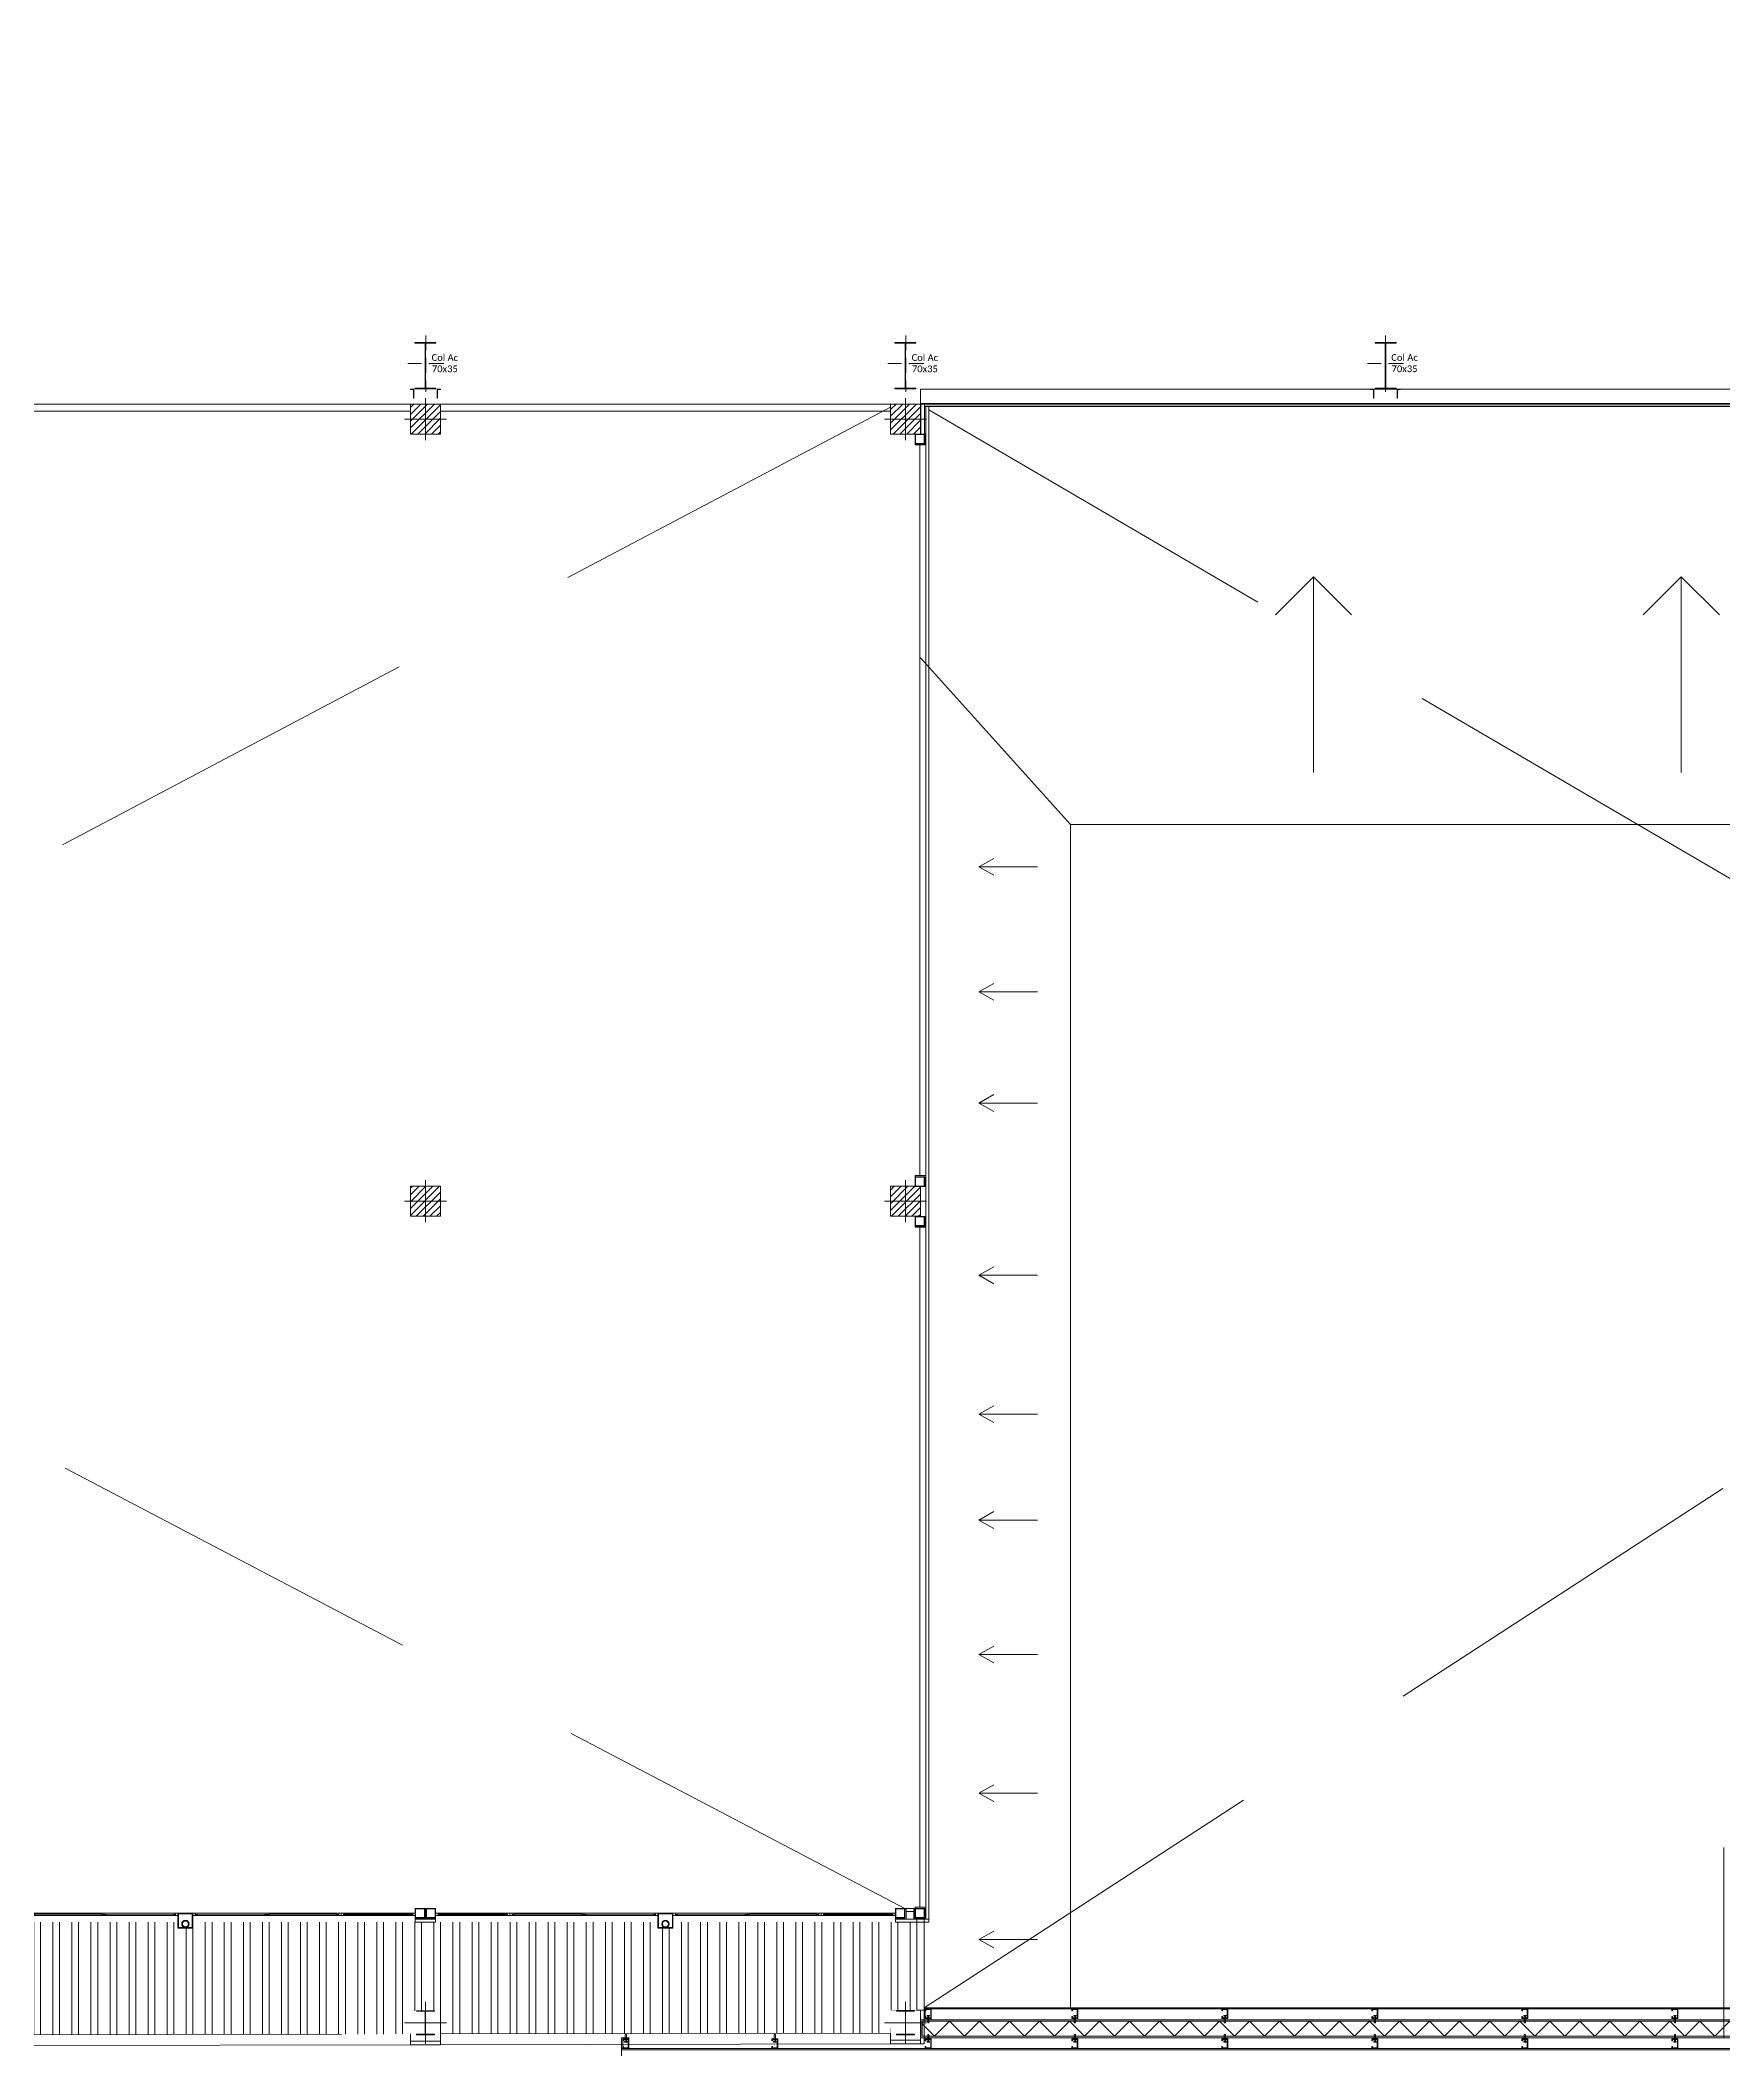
# Model space of a CAD drawing. Header units: millimetres. Extents: x 14 to 290, y 66 to 213.
# Drawn here: x 230.31 to 258.36, y 67.13 to 100.72 of the extents above; entities that cross this region are included whole.
import ezdxf

# ---------------------------------------------------------------- set-up
doc = ezdxf.new("R2010")
doc.units = ezdxf.units.MM
for name, pattern in [('HIDDEN', [9.525, 6.35, -3.175]), ('OCASA_TODAS_r08$0$CONTINUA', [0]), ('OCASA_TODAS_r08$0$HIDDEN', [0.375, 0.25, -0.125])]:
    doc.linetypes.add(name, pattern=pattern)
for name, color, linetype, lineweight in [('OCASA_TODAS_r08$0$00-', 252, 'Continuous', 15), ('OCASA_TODAS_r08$0$CARP-HOJA', 252, 'Continuous', 20), ('OCASA_TODAS_r08$0$CARPINTERIA', 252, 'Continuous', 15), ('OCASA_TODAS_r08$0$CERRAMIENTO CHAPA', 252, 'Continuous', 20), ('OCASA_TODAS_r08$0$CGC COLUMNAS', 252, 'Continuous', 20), ('OCASA_TODAS_r08$0$CGC COLUMNAS EJES', 252, 'Continuous', 20), ('OCASA_TODAS_r08$0$CGC COLUMNAS HATCH', 252, 'Continuous', 20), ('OCASA_TODAS_r08$0$COLUMNAS ACERO', 252, 'Continuous', 20), ('OCASA_TODAS_r08$0$DESCRIP COLUMNAS', 252, 'Continuous', 20), ('OCASA_TODAS_r08$0$EJES COL FE', 252, 'Continuous', 20), ('OCASA_TODAS_r08$0$LINEA_DE_PROYECCION', 252, 'HIDDEN', 15), ('OCASA_TODAS_r08$0$MURO BLOQUE CEMENTO 12', 252, 'Continuous', 20), ('OCASA_TODAS_r08$0$MURO BLOQUE CEMENTO 18', 252, 'Continuous', 20), ('OCASA_TODAS_r08$0$MURO BLOQUE CEMENTO 6', 252, 'Continuous', 20), ('OCASA_TODAS_r08$0$SEGUNDO PLANO', 251, 'Continuous', 15), ('OCASA_TODAS_r08$0$SOLADOS', 8, 'Continuous', 15), ('OCASA_TODAS_r08$0$VEREDA', 251, 'Continuous', 15), ('OCASA_TODAS_r08$0$VIDRIO', 251, 'Continuous', 20), ('OCASA_TODAS_r08$0$Vista 2', 251, 'Continuous', 15)]:
    doc.layers.add(name, color=color, linetype=linetype, lineweight=lineweight)
doc.styles.add('OCASA_TODAS_r08$0$Standard', font='txt')

# ---------------------------------------------------------------- blocks, each defined once
blk = doc.blocks.new('OCASA_TODAS_r08$0$DSDASSSSSSSS')
at = {"layer": 'OCASA_TODAS_r08$0$VEREDA'}
for p, q in [((-550.717634, -689.215439), (-595.694427, -689.215439)), ((-595.694427, -689.215439), (-595.694427, -689.515439)), ((-550.742634, -689.240439), (-595.669427, -689.240439)), ((-595.669427, -689.240439), (-595.669427, -689.490439)), ((-595.462634, -689.490439), (-595.669427, -689.283646)), ((-595.462634, -689.490439), (-595.212634, -689.240439)), ((-594.962634, -689.490439), (-595.212634, -689.240439)), ((-594.962634, -689.490439), (-594.712634, -689.240439)), ((-594.462634, -689.490439), (-594.712634, -689.240439)), ((-594.462634, -689.490439), (-594.212634, -689.240439)), ((-593.962634, -689.490439), (-594.212634, -689.240439)), ((-593.962634, -689.490439), (-593.712634, -689.240439)), ((-593.462634, -689.490439), (-593.712634, -689.240439)), ((-593.462634, -689.490439), (-593.212634, -689.240439)), ((-592.962634, -689.490439), (-593.212634, -689.240439)), ((-592.962634, -689.490439), (-592.712634, -689.240439)), ((-592.462634, -689.490439), (-592.712634, -689.240439)), ((-592.462634, -689.490439), (-592.212634, -689.240439)), ((-591.962634, -689.490439), (-592.212634, -689.240439)), ((-591.962634, -689.490439), (-591.712634, -689.240439)), ((-591.462634, -689.490439), (-591.712634, -689.240439)), ((-591.462634, -689.490439), (-591.212634, -689.240439)), ((-590.962634, -689.490439), (-591.212634, -689.240439)), ((-590.962634, -689.490439), (-590.712634, -689.240439)), ((-590.462634, -689.490439), (-590.712634, -689.240439)), ((-590.462634, -689.490439), (-590.212634, -689.240439)), ((-589.962634, -689.490439), (-590.212634, -689.240439)), ((-589.962634, -689.490439), (-589.712634, -689.240439)), ((-589.462634, -689.490439), (-589.712634, -689.240439)), ((-589.462634, -689.490439), (-589.212634, -689.240439)), ((-588.962634, -689.490439), (-589.212634, -689.240439)), ((-588.962634, -689.490439), (-588.712634, -689.240439)), ((-588.462634, -689.490439), (-588.712634, -689.240439)), ((-588.462634, -689.490439), (-588.212634, -689.240439)), ((-587.962634, -689.490439), (-588.212634, -689.240439)), ((-587.962634, -689.490439), (-587.712634, -689.240439)), ((-587.462634, -689.490439), (-587.712634, -689.240439)), ((-587.462634, -689.490439), (-587.212634, -689.240439)), ((-586.962634, -689.490439), (-587.212634, -689.240439)), ((-586.962634, -689.490439), (-586.712634, -689.240439)), ((-586.462634, -689.490439), (-586.712634, -689.240439)), ((-586.462634, -689.490439), (-586.212634, -689.240439)), ((-585.962634, -689.490439), (-586.212634, -689.240439)), ((-585.962634, -689.490439), (-585.712634, -689.240439)), ((-585.462634, -689.490439), (-585.712634, -689.240439)), ((-585.462634, -689.490439), (-585.212634, -689.240439)), ((-584.962634, -689.490439), (-585.212634, -689.240439)), ((-584.962634, -689.490439), (-584.712634, -689.240439)), ((-584.462634, -689.490439), (-584.712634, -689.240439)), ((-584.462634, -689.490439), (-584.212634, -689.240439)), ((-583.962634, -689.490439), (-584.212634, -689.240439)), ((-583.962634, -689.490439), (-583.712634, -689.240439)), ((-583.462634, -689.490439), (-583.712634, -689.240439)), ((-583.462634, -689.490439), (-583.212634, -689.240439)), ((-582.962634, -689.490439), (-583.212634, -689.240439)), ((-582.962634, -689.490439), (-582.712634, -689.240439)), ((-582.462634, -689.490439), (-582.712634, -689.240439)), ((-582.462634, -689.490439), (-582.212634, -689.240439)), ((-581.962634, -689.490439), (-582.212634, -689.240439)), ((-581.962634, -689.490439), (-581.712634, -689.240439)), ((-581.462634, -689.490439), (-581.712634, -689.240439)), ((-581.462634, -689.490439), (-581.212634, -689.240439)), ((-580.962634, -689.490439), (-581.212634, -689.240439)), ((-580.962634, -689.490439), (-580.712634, -689.240439)), ((-580.462634, -689.490439), (-580.712634, -689.240439)), ((-580.462634, -689.490439), (-580.212634, -689.240439)), ((-579.962634, -689.490439), (-580.212634, -689.240439)), ((-579.962634, -689.490439), (-579.712634, -689.240439)), ((-579.462634, -689.490439), (-579.712634, -689.240439)), ((-579.462634, -689.490439), (-579.212634, -689.240439)), ((-578.962634, -689.490439), (-579.212634, -689.240439)), ((-578.962634, -689.490439), (-578.712634, -689.240439)), ((-578.462634, -689.490439), (-578.712634, -689.240439)), ((-578.462634, -689.490439), (-578.212634, -689.240439)), ((-577.962634, -689.490439), (-578.212634, -689.240439)), ((-577.962634, -689.490439), (-577.712634, -689.240439)), ((-577.462634, -689.490439), (-577.712634, -689.240439)), ((-577.462634, -689.490439), (-577.212634, -689.240439)), ((-576.962634, -689.490439), (-577.212634, -689.240439)), ((-576.962634, -689.490439), (-576.712634, -689.240439)), ((-576.462634, -689.490439), (-576.712634, -689.240439)), ((-576.462634, -689.490439), (-576.212634, -689.240439)), ((-575.962634, -689.490439), (-576.212634, -689.240439)), ((-575.962634, -689.490439), (-575.712634, -689.240439)), ((-575.462634, -689.490439), (-575.712634, -689.240439)), ((-575.462634, -689.490439), (-575.212634, -689.240439)), ((-574.962634, -689.490439), (-575.212634, -689.240439)), ((-574.962634, -689.490439), (-574.712634, -689.240439)), ((-574.462634, -689.490439), (-574.712634, -689.240439)), ((-574.462634, -689.490439), (-574.212634, -689.240439)), ((-573.962634, -689.490439), (-574.212634, -689.240439)), ((-573.962634, -689.490439), (-573.712634, -689.240439)), ((-573.462634, -689.490439), (-573.712634, -689.240439)), ((-573.462634, -689.490439), (-573.212634, -689.240439)), ((-572.962634, -689.490439), (-573.212634, -689.240439)), ((-572.962634, -689.490439), (-572.712634, -689.240439)), ((-572.462634, -689.490439), (-572.712634, -689.240439)), ((-572.462634, -689.490439), (-572.212634, -689.240439)), ((-571.962634, -689.490439), (-572.212634, -689.240439)), ((-571.962634, -689.490439), (-571.712634, -689.240439)), ((-571.462634, -689.490439), (-571.712634, -689.240439)), ((-571.462634, -689.490439), (-571.212634, -689.240439)), ((-570.962634, -689.490439), (-571.212634, -689.240439)), ((-570.962634, -689.490439), (-570.712634, -689.240439)), ((-570.462634, -689.490439), (-570.712634, -689.240439)), ((-570.462634, -689.490439), (-570.212634, -689.240439)), ((-569.962634, -689.490439), (-570.212634, -689.240439)), ((-569.962634, -689.490439), (-569.712634, -689.240439)), ((-569.462634, -689.490439), (-569.712634, -689.240439)), ((-569.462634, -689.490439), (-569.212634, -689.240439)), ((-568.962634, -689.490439), (-569.212634, -689.240439)), ((-568.962634, -689.490439), (-568.712634, -689.240439)), ((-568.462634, -689.490439), (-568.712634, -689.240439)), ((-568.462634, -689.490439), (-568.212634, -689.240439)), ((-567.962634, -689.490439), (-568.212634, -689.240439)), ((-567.962634, -689.490439), (-567.712634, -689.240439)), ((-567.462634, -689.490439), (-567.712634, -689.240439)), ((-567.462634, -689.490439), (-567.212634, -689.240439)), ((-566.962634, -689.490439), (-567.212634, -689.240439)), ((-566.962634, -689.490439), (-566.712634, -689.240439)), ((-566.462634, -689.490439), (-566.712634, -689.240439)), ((-566.462634, -689.490439), (-566.212634, -689.240439)), ((-565.962634, -689.490439), (-566.212634, -689.240439)), ((-565.962634, -689.490439), (-565.712634, -689.240439)), ((-565.462634, -689.490439), (-565.712634, -689.240439)), ((-565.462634, -689.490439), (-565.212634, -689.240439)), ((-564.962634, -689.490439), (-565.212634, -689.240439)), ((-564.962634, -689.490439), (-564.712634, -689.240439)), ((-564.462634, -689.490439), (-564.712634, -689.240439)), ((-564.462634, -689.490439), (-564.212634, -689.240439)), ((-563.962634, -689.490439), (-564.212634, -689.240439)), ((-563.962634, -689.490439), (-563.712634, -689.240439)), ((-563.462634, -689.490439), (-563.712634, -689.240439)), ((-563.462634, -689.490439), (-563.212634, -689.240439)), ((-562.962634, -689.490439), (-563.212634, -689.240439)), ((-562.962634, -689.490439), (-562.712634, -689.240439)), ((-562.462634, -689.490439), (-562.712634, -689.240439)), ((-562.462634, -689.490439), (-562.212634, -689.240439)), ((-561.962634, -689.490439), (-562.212634, -689.240439)), ((-561.962634, -689.490439), (-561.712634, -689.240439)), ((-561.462634, -689.490439), (-561.712634, -689.240439)), ((-561.462634, -689.490439), (-561.212634, -689.240439)), ((-560.962634, -689.490439), (-561.212634, -689.240439)), ((-560.962634, -689.490439), (-560.712634, -689.240439)), ((-560.462634, -689.490439), (-560.712634, -689.240439)), ((-560.462634, -689.490439), (-560.212634, -689.240439)), ((-559.962634, -689.490439), (-560.212634, -689.240439)), ((-559.962634, -689.490439), (-559.712634, -689.240439)), ((-559.462634, -689.490439), (-559.712634, -689.240439)), ((-559.462634, -689.490439), (-559.212634, -689.240439)), ((-558.962634, -689.490439), (-559.212634, -689.240439)), ((-558.962634, -689.490439), (-558.712634, -689.240439)), ((-558.462634, -689.490439), (-558.712634, -689.240439)), ((-558.462634, -689.490439), (-558.212634, -689.240439)), ((-557.962634, -689.490439), (-558.212634, -689.240439)), ((-557.962634, -689.490439), (-557.712634, -689.240439)), ((-557.462634, -689.490439), (-557.712634, -689.240439)), ((-557.462634, -689.490439), (-557.212634, -689.240439)), ((-556.962634, -689.490439), (-557.212634, -689.240439)), ((-556.962634, -689.490439), (-556.712634, -689.240439)), ((-556.462634, -689.490439), (-556.712634, -689.240439)), ((-556.462634, -689.490439), (-556.212634, -689.240439)), ((-555.962634, -689.490439), (-556.212634, -689.240439)), ((-555.962634, -689.490439), (-555.712634, -689.240439)), ((-555.462634, -689.490439), (-555.712634, -689.240439)), ((-555.462634, -689.490439), (-555.212634, -689.240439)), ((-554.962634, -689.490439), (-555.212634, -689.240439)), ((-554.962634, -689.490439), (-554.712634, -689.240439)), ((-554.462634, -689.490439), (-554.712634, -689.240439)), ((-554.462634, -689.490439), (-554.212634, -689.240439)), ((-553.962634, -689.490439), (-554.212634, -689.240439)), ((-553.962634, -689.490439), (-553.712634, -689.240439)), ((-553.462634, -689.490439), (-553.712634, -689.240439)), ((-553.462634, -689.490439), (-553.212634, -689.240439)), ((-552.962634, -689.490439), (-553.212634, -689.240439)), ((-552.962634, -689.490439), (-552.712634, -689.240439)), ((-552.462634, -689.490439), (-552.712634, -689.240439)), ((-552.462634, -689.490439), (-552.212634, -689.240439)), ((-551.962634, -689.490439), (-552.212634, -689.240439)), ((-551.962634, -689.490439), (-551.712634, -689.240439)), ((-551.462634, -689.490439), (-551.712634, -689.240439)), ((-551.462634, -689.490439), (-551.212634, -689.240439)), ((-550.962634, -689.490439), (-551.212634, -689.240439)), ((-550.962634, -689.490439), (-550.742634, -689.240439)), ((-550.742634, -689.490439), (-550.742634, -689.240439)), ((-550.717634, -689.515439), (-550.717634, -689.215439)), ((-595.694427, -689.515439), (-550.717634, -689.515439)), ((-550.742634, -689.490439), (-595.669427, -689.490439))]:
    blk.add_line(p, q, dxfattribs=at)
blk = doc.blocks.new('OCASA_TODAS_r08$0$doble perfil del 16')
at = {"elevation": -0.000008}
for points in [[(-1525.304216, -181.83444), (-1525.304216, -181.91444)], [(-1525.144216, -181.91444), (-1525.144216, -181.91444), (-1525.144216, -181.83444), (-1525.304216, -181.83444)], [(-1525.304216, -181.99444), (-1525.304216, -181.91444)], [(-1525.144216, -181.91444), (-1525.144216, -181.91444), (-1525.144216, -181.99444), (-1525.304216, -181.99444)], [(-1525.304216, -181.91444), (-1525.298216, -181.91444)], [(-1525.150216, -181.91444), (-1525.150216, -181.84044), (-1525.298216, -181.84044)], [(-1525.298216, -181.84044), (-1525.298216, -181.91444)], [(-1525.150216, -181.91444), (-1525.150216, -181.98844), (-1525.298216, -181.98844)], [(-1525.298216, -181.98844), (-1525.298216, -181.91444)], [(-1525.150216, -181.91444), (-1525.144216, -181.91444)]]:
    blk.add_lwpolyline(points, dxfattribs=at)
blk = doc.blocks.new('OCASA_TODAS_r08$0$v 19 planta 31_07_2014')
at = {"color": 251, "elevation": 0.000025}
for points in [[(-48.317017, -65.949527), (-44.527361, -65.949527)], [(-48.317017, -65.989527), (-44.612361, -65.989527)], [(-44.447361, -65.949527), (-40.697704, -65.949527)], [(-44.362361, -65.989527), (-40.737382, -65.989527)], [(-40.657705, -65.989527), (-44.362361, -65.989527)]]:
    blk.add_lwpolyline(points, dxfattribs=at)
at = {"color": 4, "elevation": 0.000003}
for points in [[(-47.002027, -65.949527), (-47.042027, -65.949527), (-47.042027, -65.969527), (-47.002027, -65.969527)], [(-45.847017, -65.949527), (-45.887017, -65.949527), (-45.887017, -65.969527), (-45.847017, -65.969527)], [(-45.807017, -65.969527), (-45.847017, -65.969527), (-45.847017, -65.989527), (-45.807017, -65.989527)], [(-44.652371, -65.969527), (-44.692371, -65.969527), (-44.692371, -65.989527), (-44.652371, -65.989527)], [(-44.322351, -65.969527), (-44.282351, -65.969527), (-44.282351, -65.989527), (-44.322351, -65.989527)], [(-43.167705, -65.969527), (-43.127705, -65.969527), (-43.127705, -65.989527), (-43.167705, -65.989527)], [(-43.127705, -65.949527), (-43.087705, -65.949527), (-43.087705, -65.969527), (-43.127705, -65.969527)], [(-41.972695, -65.949527), (-41.932695, -65.949527), (-41.932695, -65.969527), (-41.972695, -65.969527)]]:
    blk.add_lwpolyline(points, close=True, dxfattribs=at)
at = {"color": 6, "ltscale": 5, "elevation": 0.000003}
for points in [[(-44.612361, -65.949527), (-44.362361, -65.949527), (-44.362361, -66.199527), (-44.612361, -66.199527)], [(-44.602361, -65.959527), (-44.372361, -65.959527), (-44.372361, -66.189527), (-44.602361, -66.189527)]]:
    blk.add_lwpolyline(points, close=True, dxfattribs=at)
at = {"color": 3, "ltscale": 5}
for radius in [0.06, 0.05]:
    blk.add_circle((-44.487304, -66.129527, 0.000003), radius, dxfattribs=at)
at = {"layer": 'OCASA_TODAS_r08$0$CARP-HOJA'}
for p, q in [((-48.277017, -65.964527, 0.000025), (-47.122017, -65.964527, 0.000028)), ((-48.277017, -65.974527, 0.000025), (-47.122017, -65.974527, 0.000028)), ((-47.082017, -65.964527, -0.000016), (-47.082028, -65.964527, -0.000016)), ((-47.082017, -65.974527, -0.000016), (-47.082028, -65.974527, -0.000016)), ((-47.002027, -65.954527, 0.000006), (-45.887007, -65.954527, 0.000006)), ((-47.002027, -65.964527, 0.000006), (-45.887007, -65.964527, 0.000006)), ((-45.807017, -65.974527, 0.000006), (-44.692361, -65.974527, 0.000003)), ((-45.807017, -65.984527, 0.000006), (-44.692361, -65.984527, 0.000003)), ((-43.167705, -65.974527, 0.000006), (-44.282361, -65.974527, 0.000003)), ((-43.167705, -65.984527, 0.000006), (-44.282361, -65.984527, 0.000003)), ((-41.972695, -65.954527, 0.000006), (-43.087715, -65.954527, 0.000006)), ((-41.972695, -65.964527, 0.000006), (-43.087715, -65.964527, 0.000006)), ((-41.892705, -65.964527, -0.000016), (-41.892694, -65.964527, -0.000016)), ((-41.892705, -65.974527, -0.000016), (-41.892694, -65.974527, -0.000016)), ((-40.697705, -65.964527, 0.000025), (-41.852705, -65.964527, 0.000028)), ((-40.697705, -65.974527, 0.000025), (-41.852705, -65.974527, 0.000028))]:
    blk.add_line(p, q, dxfattribs=at)
at = {"layer": 'OCASA_TODAS_r08$0$CARPINTERIA', "color": 4}
for points, elevation in [([(-48.317018, -65.949527), (-48.277018, -65.949527), (-48.277018, -65.989527), (-48.317018, -65.989527)], 0.000025), ([(-47.122017, -65.949527), (-47.082017, -65.949527), (-47.082017, -65.989527), (-47.122017, -65.989527)], 0.000003), ([(-47.082017, -65.949527), (-47.042017, -65.949527), (-47.042017, -65.989527), (-47.082017, -65.989527)], 0.000003), ([(-44.652371, -65.949527), (-44.612371, -65.949527), (-44.612371, -65.989527), (-44.652371, -65.989527)], 0.000003), ([(-44.322351, -65.949527), (-44.362351, -65.949527), (-44.362351, -65.989527), (-44.322351, -65.989527)], 0.000003), ([(-41.892705, -65.949527), (-41.932705, -65.949527), (-41.932705, -65.989527), (-41.892705, -65.989527)], 0.000003), ([(-41.852705, -65.949527), (-41.892705, -65.949527), (-41.892705, -65.989527), (-41.852705, -65.989527)], 0.000003), ([(-40.657704, -65.949527), (-40.697704, -65.949527), (-40.697704, -65.989527), (-40.657704, -65.989527)], 0.000025)]:
    blk.add_lwpolyline(points, close=True, dxfattribs=dict(at, elevation=elevation))
at = {"layer": 'OCASA_TODAS_r08$0$VIDRIO'}
for p, q in [((-48.277017, -65.968277, 0.000025), (-47.122017, -65.968277, 0.000028)), ((-48.277017, -65.970777, 0.000025), (-47.122017, -65.970777, 0.000028)), ((-47.082017, -65.968277, -0.000016), (-47.082028, -65.968277, -0.000016)), ((-47.082017, -65.970777, -0.000016), (-47.082028, -65.970777, -0.000016)), ((-47.002027, -65.958277, 0.000006), (-45.887007, -65.958277, 0.000006)), ((-47.002027, -65.960777, 0.000006), (-45.887007, -65.960777, 0.000006)), ((-45.807017, -65.978277, 0.000006), (-44.692361, -65.978277, 0.000003)), ((-45.807017, -65.980777, 0.000006), (-44.692361, -65.980777, 0.000003)), ((-43.167705, -65.978277, 0.000006), (-44.282361, -65.978277, 0.000003)), ((-43.167705, -65.980777, 0.000006), (-44.282361, -65.980777, 0.000003)), ((-41.972695, -65.958277, 0.000006), (-43.087715, -65.958277, 0.000006)), ((-41.972695, -65.960777, 0.000006), (-43.087715, -65.960777, 0.000006)), ((-41.892705, -65.968277, -0.000016), (-41.892694, -65.968277, -0.000016)), ((-41.892705, -65.970777, -0.000016), (-41.892694, -65.970777, -0.000016)), ((-40.697705, -65.968277, 0.000025), (-41.852705, -65.968277, 0.000028)), ((-40.697705, -65.970777, 0.000025), (-41.852705, -65.970777, 0.000028))]:
    blk.add_line(p, q, dxfattribs=at)
blk = doc.blocks.new('OCASA_TODAS_r08$0$Columna nave 1')
at = {"layer": 'OCASA_TODAS_r08$0$00-', "color": 4}
for points in [[(-175, 374.798322), (175, 374.798322), (175, 387.498322), (-175, 387.498322)], [(-3.2, -374.801678), (3.2, -374.801678), (3.2, 374.798322), (-3.2, 374.798322)], [(-175, -387.498322), (175, -387.498322), (175, -374.798322), (-175, -374.798322)]]:
    blk.add_lwpolyline(points, close=True, dxfattribs=at)
blk = doc.blocks.new('OCASA_TODAS_r08$0$COL ACERO 75 X 50')
at = {"layer": 'OCASA_TODAS_r08$0$EJES COL FE', "color": 252, "linetype": 'OCASA_TODAS_r08$0$HIDDEN'}
for p, q in [((105.229249, -683.920664, -0.572955), (104.288401, -683.920664, -0.572955)), ((104.763401, -684.220664, -0.572955), (104.763401, -683.620664, -0.572955))]:
    blk.add_line(p, q, dxfattribs=at)
at = {"layer": 'OCASA_TODAS_r08$0$DESCRIP COLUMNAS', "insert": (104.916559, -683.868448, -0.372955), "char_height": 0.1125, "attachment_point": 1, "rotation": 270, "style": 'OCASA_TODAS_r08$0$Standard'}
blk.add_mtext_dynamic_manual_height_columns('\\pxqc;{\\fCalibri Light|b0|i0|c0|p34;Col Ac \\P70x35}', width=0.737699, gutter_width=12.5, heights=[0], dxfattribs=at)
blk = doc.blocks.new('OCASA_TODAS_r08$0$Estructura metalica')
at = {"layer": 'OCASA_TODAS_r08$0$00-', "color": 8, "xscale": 0.001, "yscale": 0.001, "zscale": 0.001}
for p in [(515.063667, 692.406352), (523.063667, 692.406352), (531.063667, 692.406352)]:
    blk.add_blockref('OCASA_TODAS_r08$0$Columna nave 1', p, dxfattribs=at)
at = {"layer": 'OCASA_TODAS_r08$0$COLUMNAS ACERO', "rotation": 90}
for p in [(-168.85002, 587.6801, 0.57295), (-160.850013, 587.680033, 0.572926), (-152.856756, 587.680796, 0.572969)]:
    blk.add_blockref('OCASA_TODAS_r08$0$COL ACERO 75 X 50', p, dxfattribs=at)
blk = doc.blocks.new('OCASA_TODAS_r08$0$EJES_DE_LA_COLUMNA')
at = {"layer": 'OCASA_TODAS_r08$0$CGC COLUMNAS EJES'}
for p, q in [((0, -0.5), (0, 0.5)), ((-0.5, 0), (0.5, 0))]:
    blk.add_line(p, q, dxfattribs=at)
blk = doc.blocks.new('OCASA_TODAS_r08$0$Estructura 2P para Arquitectura')
at = {"layer": 'OCASA_TODAS_r08$0$CGC COLUMNAS'}
for points in [[(56.749, 305.85), (57.249, 305.85), (57.249, 306.35), (56.749, 306.35), (56.749, 305.85)], [(56.749, 305.85), (57.249, 305.85), (57.249, 306.35), (56.749, 306.35), (56.749, 305.85)], [(56.749, 305.85), (57.249, 305.85), (57.249, 306.35), (56.749, 306.35), (56.749, 305.85)], [(56.749, 305.85), (57.249, 305.85), (57.249, 306.35), (56.749, 306.35), (56.749, 305.85)], [(64.749, 305.85), (65.249, 305.85), (65.249, 306.35), (64.749, 306.35), (64.749, 305.85)], [(64.749, 305.85), (65.249, 305.85), (65.249, 306.35), (64.749, 306.35), (64.749, 305.85)], [(64.749, 305.85), (65.249, 305.85), (65.249, 306.35), (64.749, 306.35), (64.749, 305.85)], [(64.749, 305.85), (65.249, 305.85), (65.249, 306.35), (64.749, 306.35), (64.749, 305.85)], [(56.749, 292.812), (57.249, 292.812), (57.249, 293.312), (56.749, 293.312), (56.749, 292.812)], [(56.749, 292.812), (57.249, 292.812), (57.249, 293.312), (56.749, 293.312), (56.749, 292.812)], [(56.749, 292.812), (57.249, 292.812), (57.249, 293.312), (56.749, 293.312), (56.749, 292.812)], [(56.749, 292.812), (57.249, 292.812), (57.249, 293.312), (56.749, 293.312), (56.749, 292.812)], [(64.749, 292.812), (65.249, 292.812), (65.249, 293.312), (64.749, 293.312), (64.749, 292.812)], [(64.749, 292.812), (65.249, 292.812), (65.249, 293.312), (64.749, 293.312), (64.749, 292.812)], [(64.749, 292.812), (65.249, 292.812), (65.249, 293.312), (64.749, 293.312), (64.749, 292.812)], [(64.749, 292.812), (65.249, 292.812), (65.249, 293.312), (64.749, 293.312), (64.749, 292.812)]]:
    blk.add_lwpolyline(points, close=True, dxfattribs=at)
at = {"layer": 'OCASA_TODAS_r08$0$CGC COLUMNAS', "elevation": 0}
for points in [[(57.001, 279.18), (57.001, 279.561), (57.149, 279.561), (57.149, 279.57), (56.849, 279.57), (56.849, 279.561), (56.997, 279.561), (56.997, 279.18), (56.849, 279.18), (56.849, 279.17), (57.149, 279.17), (57.149, 279.18)], [(57.001, 279.18), (57.001, 279.561), (57.149, 279.561), (57.149, 279.57), (56.849, 279.57), (56.849, 279.561), (56.997, 279.561), (56.997, 279.18), (56.849, 279.18), (56.849, 279.17), (57.149, 279.17), (57.149, 279.18)], [(65.001, 279.18), (65.001, 279.561), (65.149, 279.561), (65.149, 279.57), (64.849, 279.57), (64.849, 279.561), (64.997, 279.561), (64.997, 279.18), (64.849, 279.18), (64.849, 279.17), (65.149, 279.17), (65.149, 279.18)], [(65.001, 279.18), (65.001, 279.561), (65.149, 279.561), (65.149, 279.57), (64.849, 279.57), (64.849, 279.561), (64.997, 279.561), (64.997, 279.18), (64.849, 279.18), (64.849, 279.17), (65.149, 279.17), (65.149, 279.18)]]:
    blk.add_lwpolyline(points, close=True, dxfattribs=at)
at = {"layer": 'OCASA_TODAS_r08$0$CGC COLUMNAS HATCH'}
for p, q in [((56.749, 305.951, 0), (57.148, 306.35, 0)), ((56.749, 306.064, 0), (57.035, 306.35, 0)), ((56.749, 306.291, 0), (56.808, 306.35, 0)), ((56.749, 306.178, 0), (56.922, 306.35, 0)), ((56.749, 305.951, 0), (57.148, 306.35, 0)), ((56.749, 306.064, 0), (57.035, 306.35, 0)), ((56.749, 306.291, 0), (56.808, 306.35, 0)), ((56.749, 306.178, 0), (56.922, 306.35, 0)), ((56.761, 305.85, 0), (57.249, 306.338, 0)), ((56.761, 305.85, 0), (57.249, 306.338, 0)), ((56.874, 305.85, 0), (57.249, 306.225, 0)), ((56.874, 305.85, 0), (57.249, 306.225, 0)), ((56.987, 305.85, 0), (57.249, 306.112, 0)), ((56.987, 305.85, 0), (57.249, 306.112, 0)), ((64.749, 305.919, 0), (65.181, 306.35, 0)), ((64.749, 306.145, 0), (64.954, 306.35, 0)), ((64.749, 306.258, 0), (64.841, 306.35, 0)), ((64.749, 306.032, 0), (65.067, 306.35, 0)), ((64.749, 305.919, 0), (65.181, 306.35, 0)), ((64.749, 306.145, 0), (64.954, 306.35, 0)), ((64.749, 306.258, 0), (64.841, 306.35, 0)), ((64.749, 306.032, 0), (65.067, 306.35, 0)), ((64.794, 305.85, 0), (65.249, 306.305, 0)), ((64.794, 305.85, 0), (65.249, 306.305, 0)), ((64.907, 305.85, 0), (65.249, 306.192, 0)), ((64.907, 305.85, 0), (65.249, 306.192, 0)), ((65.02, 305.85, 0), (65.249, 306.079, 0)), ((65.02, 305.85, 0), (65.249, 306.079, 0)), ((57.1, 305.85, 0), (57.249, 305.999, 0)), ((57.1, 305.85, 0), (57.249, 305.999, 0)), ((57.213, 305.85, 0), (57.249, 305.886, 0)), ((57.213, 305.85, 0), (57.249, 305.886, 0)), ((65.133, 305.85, 0), (65.249, 305.966, 0)), ((65.133, 305.85, 0), (65.249, 305.966, 0)), ((65.246, 305.85, 0), (65.249, 305.853, 0)), ((65.246, 305.85, 0), (65.249, 305.853, 0)), ((56.749, 292.827, 0), (57.233, 293.312, 0)), ((56.749, 293.054, 0), (57.007, 293.312, 0)), ((56.749, 293.28, 0), (56.781, 293.312, 0)), ((56.749, 293.167, 0), (56.894, 293.312, 0)), ((56.749, 292.941, 0), (57.12, 293.312, 0)), ((56.749, 292.827, 0), (57.233, 293.312, 0)), ((56.749, 293.054, 0), (57.007, 293.312, 0)), ((56.749, 293.28, 0), (56.781, 293.312, 0)), ((56.749, 293.167, 0), (56.894, 293.312, 0)), ((56.749, 292.941, 0), (57.12, 293.312, 0)), ((64.749, 292.908, 0), (65.153, 293.312, 0)), ((64.749, 293.134, 0), (64.927, 293.312, 0)), ((64.749, 293.247, 0), (64.813, 293.312, 0)), ((64.749, 293.021, 0), (65.04, 293.312, 0)), ((64.749, 292.908, 0), (65.153, 293.312, 0)), ((64.749, 293.134, 0), (64.927, 293.312, 0)), ((64.749, 293.247, 0), (64.813, 293.312, 0)), ((64.749, 293.021, 0), (65.04, 293.312, 0)), ((64.766, 292.812, 0), (65.249, 293.295, 0)), ((64.766, 292.812, 0), (65.249, 293.295, 0)), ((56.846, 292.812, 0), (57.249, 293.214, 0)), ((56.846, 292.812, 0), (57.249, 293.214, 0)), ((56.959, 292.812, 0), (57.249, 293.101, 0)), ((56.959, 292.812, 0), (57.249, 293.101, 0)), ((57.073, 292.812, 0), (57.249, 292.988, 0)), ((57.073, 292.812, 0), (57.249, 292.988, 0)), ((64.879, 292.812, 0), (65.249, 293.182, 0)), ((64.879, 292.812, 0), (65.249, 293.182, 0)), ((64.992, 292.812, 0), (65.249, 293.068, 0)), ((64.992, 292.812, 0), (65.249, 293.068, 0)), ((65.105, 292.812, 0), (65.249, 292.955, 0)), ((65.105, 292.812, 0), (65.249, 292.955, 0)), ((57.186, 292.812, 0), (57.249, 292.875, 0)), ((57.186, 292.812, 0), (57.249, 292.875, 0)), ((65.218, 292.812, 0), (65.249, 292.842, 0)), ((65.218, 292.812, 0), (65.249, 292.842, 0))]:
    blk.add_line(p, q, dxfattribs=at)
at = {"layer": 'OCASA_TODAS_r08$0$CGC COLUMNAS EJES', "xscale": 0.7, "yscale": 0.7}
for p in [(56.999, 306.1, 0), (56.999, 306.1, 0), (64.999, 306.1, 0), (64.999, 306.1, 0), (56.999, 293.062, 0), (56.999, 293.062, 0), (64.999, 293.062, 0), (64.999, 293.062, 0), (56.999, 279.37, 0), (56.999, 279.37, 0), (64.999, 279.37, 0), (64.999, 279.37, 0)]:
    blk.add_blockref('OCASA_TODAS_r08$0$EJES_DE_LA_COLUMNA', p, dxfattribs=at)

msp = doc.modelspace()

# ---------------------------------------------------------------- hatches: boundary and pattern name
at = {"layer": 'OCASA_TODAS_r08$0$Vista 2', "ltscale": 5}
h = msp.add_hatch(dxfattribs=at)
h.set_pattern_fill('STEEL', color=256, scale=0.1, angle=45, style=0)
h.set_pattern_definition([(90, (196.973, 67.4123), (-0.3175, 1e-16), []), (90, (196.86075, 67.52455), (-0.3175, 1e-16), [])])
h.paths.add_polyline_path([(244.915, 69.351), (240.849, 69.351), (240.849, 69.252), (240.599, 69.252), (240.599, 69.351), (232.904, 69.351), (232.904, 69.252), (232.654, 69.252), (232.654, 69.351), (224.849, 69.351), (224.849, 69.252), (224.599, 69.252), (224.599, 69.351), (216.849, 69.351), (216.849, 69.252), (216.599, 69.252), (216.599, 69.351), (208.849, 69.351), (208.849, 69.252), (208.599, 69.252), (208.599, 69.351), (200.849, 69.351), (200.849, 69.252), (200.599, 69.252), (200.599, 69.351), (196.973, 69.351), (196.975, 67.412), (204.475, 67.428), (204.475, 67.809), (204.975, 67.809), (204.975, 67.428), (212.475, 67.443), (212.476, 67.824), (212.976, 67.824), (212.976, 67.443), (220.475, 67.458), (220.475, 67.84), (220.975, 67.84), (220.975, 67.458), (228.475, 67.474), (228.474, 67.857), (228.975, 67.857), (228.975, 67.474), (236.475, 67.489), (236.475, 67.873), (236.976, 67.873), (236.976, 67.489), (244.475, 67.504), (244.477, 67.886), (244.907, 67.886)])

# ---------------------------------------------------------------- linework, layer by layer
at = {"layer": 'OCASA_TODAS_r08$0$CERRAMIENTO CHAPA'}
for p, q in [((245.035, 67.927), (290.009, 67.927)), ((245.035, 67.907), (245.035, 67.927)), ((245.035, 67.907), (290.009, 67.907)), ((239.995, 67.427), (239.995, 67.377)), ((239.995, 67.427), (239.995, 67.127)), ((239.995, 67.247), (290.009, 67.247)), ((239.995, 67.247), (239.995, 67.227)), ((239.995, 67.227), (290.009, 67.227))]:
    msp.add_line(p, q, dxfattribs=at)
for points in [[(244.975, 94.906), (284.907, 94.906), (284.907, 108.386), (285.147, 108.386), (285.147, 94.666), (244.975, 94.666), (244.975, 94.906)], [(245.042, 94.646), (285.167, 94.646), (285.167, 108.386), (285.197, 108.386), (285.197, 94.616), (245.042, 94.616)], [(245.065, 94.607), (245.065, 69.401)], [(245.115, 94.607), (245.115, 69.401)], [(244.965, 93.975), (244.965, 81.798)], [(244.965, 80.936), (244.965, 69.603)], [(244.736, 69.579), (244.736, 69.529), (244.863, 69.529), (244.863, 69.579), (244.736, 69.579)], [(244.556, 69.401), (244.556, 69.351), (245.115, 69.351), (245.115, 69.401), (244.556, 69.401)], [(245.155, 67.747), (245.155, 67.727), (245.035, 67.727), (245.035, 67.907), (245.055, 67.907), (245.055, 67.747), (245.155, 67.747)], [(245.065, 67.779), (245.055, 67.779), (245.055, 67.747), (245.155, 67.747), (245.155, 67.907), (245.055, 67.907), (245.055, 67.875), (245.065, 67.875), (245.065, 67.897), (245.145, 67.897), (245.145, 67.757), (245.065, 67.757), (245.065, 67.779)], [(247.508, 67.779), (247.498, 67.779), (247.498, 67.747), (247.598, 67.747), (247.598, 67.907), (247.498, 67.907), (247.498, 67.875), (247.508, 67.875), (247.508, 67.897), (247.588, 67.897), (247.588, 67.757), (247.508, 67.757), (247.508, 67.779)], [(250.008, 67.779), (249.998, 67.779), (249.998, 67.747), (250.098, 67.747), (250.098, 67.907), (249.998, 67.907), (249.998, 67.875), (250.008, 67.875), (250.008, 67.897), (250.088, 67.897), (250.088, 67.757), (250.008, 67.757), (250.008, 67.779)], [(252.508, 67.779), (252.498, 67.779), (252.498, 67.747), (252.598, 67.747), (252.598, 67.907), (252.498, 67.907), (252.498, 67.875), (252.508, 67.875), (252.508, 67.897), (252.588, 67.897), (252.588, 67.757), (252.508, 67.757), (252.508, 67.779)], [(255.008, 67.779), (254.998, 67.779), (254.998, 67.747), (255.098, 67.747), (255.098, 67.907), (254.998, 67.907), (254.998, 67.875), (255.008, 67.875), (255.008, 67.897), (255.088, 67.897), (255.088, 67.757), (255.008, 67.757), (255.008, 67.779)], [(257.508, 67.779), (257.498, 67.779), (257.498, 67.747), (257.598, 67.747), (257.598, 67.907), (257.498, 67.907), (257.498, 67.875), (257.508, 67.875), (257.508, 67.897), (257.588, 67.897), (257.588, 67.757), (257.508, 67.757), (257.508, 67.779)], [(240.115, 67.407), (240.115, 67.427), (239.995, 67.427), (239.995, 67.247), (240.015, 67.247), (240.015, 67.407), (240.115, 67.407)], [(240.025, 67.375), (240.015, 67.375), (240.015, 67.407), (240.115, 67.407), (240.115, 67.247), (240.015, 67.247), (240.015, 67.279), (240.025, 67.279), (240.025, 67.257), (240.105, 67.257), (240.105, 67.397), (240.025, 67.397), (240.025, 67.375)], [(242.508, 67.375), (242.498, 67.375), (242.498, 67.407), (242.598, 67.407), (242.598, 67.247), (242.498, 67.247), (242.498, 67.279), (242.508, 67.279), (242.508, 67.257), (242.588, 67.257), (242.588, 67.397), (242.508, 67.397), (242.508, 67.375)], [(245.065, 67.375), (245.055, 67.375), (245.055, 67.407), (245.155, 67.407), (245.155, 67.247), (245.055, 67.247), (245.055, 67.279), (245.065, 67.279), (245.065, 67.257), (245.145, 67.257), (245.145, 67.397), (245.065, 67.397), (245.065, 67.375)], [(247.508, 67.375), (247.498, 67.375), (247.498, 67.407), (247.598, 67.407), (247.598, 67.247), (247.498, 67.247), (247.498, 67.279), (247.508, 67.279), (247.508, 67.257), (247.588, 67.257), (247.588, 67.397), (247.508, 67.397), (247.508, 67.375)], [(250.008, 67.375), (249.998, 67.375), (249.998, 67.407), (250.098, 67.407), (250.098, 67.247), (249.998, 67.247), (249.998, 67.279), (250.008, 67.279), (250.008, 67.257), (250.088, 67.257), (250.088, 67.397), (250.008, 67.397), (250.008, 67.375)], [(252.508, 67.375), (252.498, 67.375), (252.498, 67.407), (252.598, 67.407), (252.598, 67.247), (252.498, 67.247), (252.498, 67.279), (252.508, 67.279), (252.508, 67.257), (252.588, 67.257), (252.588, 67.397), (252.508, 67.397), (252.508, 67.375)], [(255.008, 67.375), (254.998, 67.375), (254.998, 67.407), (255.098, 67.407), (255.098, 67.247), (254.998, 67.247), (254.998, 67.279), (255.008, 67.279), (255.008, 67.257), (255.088, 67.257), (255.088, 67.397), (255.008, 67.397), (255.008, 67.375)], [(257.508, 67.375), (257.498, 67.375), (257.498, 67.407), (257.598, 67.407), (257.598, 67.247), (257.498, 67.247), (257.498, 67.279), (257.508, 67.279), (257.508, 67.257), (257.588, 67.257), (257.588, 67.397), (257.508, 67.397), (257.508, 67.375)]]:
    msp.add_lwpolyline(points, dxfattribs=at)
for points in [[(244.887, 93.975), (244.887, 93.995), (245.045, 93.995), (245.045, 94.155), (245.065, 94.155), (245.065, 93.975)], [(244.887, 81.797), (244.887, 81.777), (245.045, 81.777), (245.045, 81.617), (245.065, 81.617), (245.065, 81.797)], [(244.887, 80.936), (244.887, 80.956), (245.045, 80.956), (245.045, 81.116), (245.065, 81.116), (245.065, 80.936)], [(244.736, 69.579), (244.716, 69.579), (244.716, 69.421), (244.556, 69.421), (244.556, 69.401), (244.736, 69.401)], [(244.863, 69.579), (244.883, 69.579), (244.883, 69.421), (245.043, 69.421), (245.043, 69.401), (244.863, 69.401)], [(244.887, 69.603), (244.887, 69.583), (245.045, 69.583), (245.045, 69.423), (245.065, 69.423), (245.065, 69.603)], [(245.125, 67.789), (245.085, 67.789), (245.085, 67.799), (245.125, 67.799)], [(245.115, 67.675), (245.095, 67.675), (245.095, 67.789), (245.115, 67.789)], [(247.568, 67.789), (247.528, 67.789), (247.528, 67.799), (247.568, 67.799)], [(247.558, 67.675), (247.538, 67.675), (247.538, 67.789), (247.558, 67.789)], [(250.068, 67.789), (250.028, 67.789), (250.028, 67.799), (250.068, 67.799)], [(250.058, 67.675), (250.038, 67.675), (250.038, 67.789), (250.058, 67.789)], [(252.568, 67.789), (252.528, 67.789), (252.528, 67.799), (252.568, 67.799)], [(252.558, 67.675), (252.538, 67.675), (252.538, 67.789), (252.558, 67.789)], [(255.068, 67.789), (255.028, 67.789), (255.028, 67.799), (255.068, 67.799)], [(255.058, 67.675), (255.038, 67.675), (255.038, 67.789), (255.058, 67.789)], [(257.568, 67.789), (257.528, 67.789), (257.528, 67.799), (257.568, 67.799)], [(257.558, 67.675), (257.538, 67.675), (257.538, 67.789), (257.558, 67.789)], [(240.085, 67.365), (240.045, 67.365), (240.045, 67.355), (240.085, 67.355)], [(240.075, 67.479), (240.055, 67.479), (240.055, 67.365), (240.075, 67.365)], [(242.568, 67.365), (242.528, 67.365), (242.528, 67.355), (242.568, 67.355)], [(242.558, 67.479), (242.538, 67.479), (242.538, 67.365), (242.558, 67.365)], [(245.125, 67.365), (245.085, 67.365), (245.085, 67.355), (245.125, 67.355)], [(245.115, 67.479), (245.095, 67.479), (245.095, 67.365), (245.115, 67.365)], [(247.568, 67.365), (247.528, 67.365), (247.528, 67.355), (247.568, 67.355)], [(247.558, 67.479), (247.538, 67.479), (247.538, 67.365), (247.558, 67.365)], [(250.068, 67.365), (250.028, 67.365), (250.028, 67.355), (250.068, 67.355)], [(250.058, 67.479), (250.038, 67.479), (250.038, 67.365), (250.058, 67.365)], [(252.568, 67.365), (252.528, 67.365), (252.528, 67.355), (252.568, 67.355)], [(252.558, 67.479), (252.538, 67.479), (252.538, 67.365), (252.558, 67.365)], [(255.068, 67.365), (255.028, 67.365), (255.028, 67.355), (255.068, 67.355)], [(255.058, 67.479), (255.038, 67.479), (255.038, 67.365), (255.058, 67.365)], [(257.568, 67.365), (257.528, 67.365), (257.528, 67.355), (257.568, 67.355)], [(257.558, 67.479), (257.538, 67.479), (257.538, 67.365), (257.558, 67.365)]]:
    msp.add_lwpolyline(points, close=True, dxfattribs=at)
at = {"layer": 'OCASA_TODAS_r08$0$COLUMNAS ACERO'}
for points in [[(236.531, 94.754), (236.525, 94.754), (236.525, 94.901), (236.475, 94.901), (236.475, 94.907), (236.531, 94.907), (236.531, 94.754)], [(236.919, 94.754), (236.925, 94.754), (236.925, 94.901), (236.975, 94.901), (236.975, 94.907), (236.919, 94.907), (236.919, 94.754)], [(252.531, 94.754), (252.525, 94.754), (252.525, 94.901), (252.475, 94.901), (252.475, 94.907), (252.531, 94.907), (252.531, 94.754)], [(252.919, 94.754), (252.925, 94.754), (252.925, 94.901), (252.975, 94.901), (252.975, 94.907), (252.919, 94.907), (252.919, 94.754)]]:
    msp.add_lwpolyline(points, dxfattribs=at)
at = {"layer": 'OCASA_TODAS_r08$0$LINEA_DE_PROYECCION'}
for p, q in [((196.975, 94.607), (244.725, 69.577)), ((196.994, 69.502, 0), (244.475, 94.607)), ((245.115, 94.558), (287.777, 69.613)), ((245.035, 67.926), (285.655, 94.333))]:
    msp.add_line(p, q, dxfattribs=at)
for points in [[(236.716, 69.579), (236.716, 69.579), (236.716, 69.421), (236.556, 69.421), (236.556, 69.401), (236.716, 69.401)], [(236.733, 69.579), (236.733, 69.579), (236.733, 69.421), (236.893, 69.421), (236.893, 69.401), (236.733, 69.401)]]:
    msp.add_lwpolyline(points, close=True, dxfattribs=at)
for points in [[(236.733, 69.579), (236.733, 69.529), (236.716, 69.529), (236.716, 69.579), (236.733, 69.579)], [(236.556, 69.401), (236.556, 69.351), (236.893, 69.351), (236.893, 69.401), (236.556, 69.401)], [(228.975, 67.294), (228.975, 67.474), (236.475, 67.489), (236.475, 67.309), (228.975, 67.294)], [(236.475, 67.369), (236.975, 67.369), (236.975, 67.309), (236.475, 67.309), (236.475, 67.369)]]:
    msp.add_lwpolyline(points, dxfattribs=at)
at = {"layer": 'OCASA_TODAS_r08$0$MURO BLOQUE CEMENTO 12'}
for points in [[(244.982, 94.656), (245.042, 94.656), (245.042, 94.156), (244.982, 94.156), (244.982, 94.656)], [(244.915, 69.401), (244.915, 67.885), (245.035, 67.885)], [(245.035, 67.885), (245.035, 69.401)], [(244.975, 67.885), (245.035, 67.885), (245.035, 67.324), (244.975, 67.324), (244.975, 67.885)]]:
    msp.add_lwpolyline(points, dxfattribs=at)
at = {"layer": 'OCASA_TODAS_r08$0$MURO BLOQUE CEMENTO 18'}
for points in [[(228.975, 94.657), (228.975, 94.537), (236.475, 94.537), (236.475, 94.657), (228.975, 94.657)], [(236.975, 94.657), (236.975, 94.537), (244.475, 94.537), (244.475, 94.657), (236.975, 94.657)], [(236.975, 67.309), (236.975, 67.489), (244.475, 67.504), (244.475, 67.324), (236.975, 67.309)]]:
    msp.add_lwpolyline(points, dxfattribs=at)
at = {"layer": 'OCASA_TODAS_r08$0$MURO BLOQUE CEMENTO 6'}
msp.add_lwpolyline([(244.475, 67.384), (244.975, 67.384), (244.975, 67.324), (244.475, 67.324), (244.475, 67.384)], dxfattribs=at)
at = {"layer": 'OCASA_TODAS_r08$0$SEGUNDO PLANO', "linetype": 'OCASA_TODAS_r08$0$CONTINUA'}
for p, q in [((251.525, 91.774), (250.891, 91.141)), ((251.524, 91.774), (250.891, 91.141)), ((251.524, 88.515), (251.524, 91.774)), ((251.524, 91.774), (252.158, 91.141)), ((251.525, 88.515), (251.525, 91.774)), ((251.525, 91.774), (252.158, 91.141)), ((257.654, 91.774), (257.02, 91.141)), ((257.654, 91.774), (257.021, 91.141)), ((257.654, 88.515), (257.654, 91.774)), ((257.654, 91.774), (258.288, 91.141)), ((257.654, 88.515), (257.654, 91.774)), ((257.654, 91.774), (258.288, 91.141)), ((247.475, 87.647), (244.975, 90.427)), ((247.475, 87.647), (247.475, 67.929)), ((247.475, 87.647), (285.699, 87.647)), ((247.475, 87.647), (247.475, 68.088)), ((245.948, 86.944), (246.198, 87.084)), ((245.948, 86.944), (246.198, 87.084)), ((246.923, 86.944), (245.948, 86.944)), ((245.948, 86.944), (246.198, 86.804)), ((246.923, 86.944), (245.948, 86.944)), ((245.948, 86.944), (246.198, 86.804)), ((245.948, 84.859), (246.198, 84.999)), ((245.948, 84.859), (246.198, 84.999)), ((246.923, 84.859), (245.948, 84.859)), ((245.948, 84.859), (246.198, 84.719)), ((246.923, 84.859), (245.948, 84.859)), ((245.948, 84.859), (246.198, 84.719)), ((245.948, 83.006), (246.198, 83.146)), ((245.948, 83.006), (246.198, 83.146)), ((246.923, 83.006), (245.948, 83.006)), ((245.948, 83.006), (246.198, 82.866)), ((246.923, 83.006), (245.948, 83.006)), ((245.948, 83.006), (246.198, 82.866)), ((245.948, 80.134), (246.198, 80.274)), ((245.948, 80.134), (246.198, 80.274)), ((246.923, 80.134), (245.948, 80.134)), ((245.948, 80.134), (246.198, 79.994)), ((246.923, 80.134), (245.948, 80.134)), ((245.948, 80.134), (246.198, 79.994)), ((245.948, 77.821), (246.198, 77.961)), ((245.948, 77.821), (246.198, 77.961)), ((246.923, 77.821), (245.948, 77.821)), ((245.948, 77.821), (246.198, 77.681)), ((246.923, 77.821), (245.948, 77.821)), ((245.948, 77.821), (246.198, 77.681)), ((245.948, 76.055), (246.198, 76.195)), ((245.948, 76.055), (246.198, 76.195)), ((246.923, 76.055), (245.948, 76.055)), ((245.948, 76.055), (246.198, 75.915)), ((246.923, 76.055), (245.948, 76.055)), ((245.948, 76.055), (246.198, 75.915)), ((245.948, 73.813), (246.198, 73.953)), ((245.948, 73.813), (246.198, 73.953)), ((246.923, 73.813), (245.948, 73.813)), ((245.948, 73.813), (246.198, 73.673)), ((246.923, 73.813), (245.948, 73.813)), ((245.948, 73.813), (246.198, 73.673)), ((245.948, 71.502), (246.198, 71.642)), ((245.948, 71.502), (246.198, 71.642)), ((246.923, 71.502), (245.948, 71.502)), ((245.948, 71.502), (246.198, 71.362)), ((246.923, 71.502), (245.948, 71.502)), ((245.948, 71.502), (246.198, 71.362)), ((258.36, 67.427), (258.36, 70.597)), ((245.948, 69.064), (246.198, 69.204)), ((245.948, 69.064), (246.198, 69.204)), ((246.923, 69.064), (245.948, 69.064)), ((245.948, 69.064), (246.198, 68.924)), ((246.923, 69.064), (245.948, 69.064)), ((245.948, 69.064), (246.198, 68.924))]:
    msp.add_line(p, q, dxfattribs=at)
at = {"layer": 'OCASA_TODAS_r08$0$SOLADOS', "const_width": 0.0005}
msp.add_lwpolyline([(224.849, 69.351), (232.6, 69.351), (232.6, 69.252), (232.85, 69.252), (232.85, 69.351), (240.599, 69.351), (240.599, 69.252), (240.849, 69.252), (240.849, 69.351), (244.915, 69.351), (244.907, 67.886), (244.477, 67.886), (244.475, 67.504), (236.976, 67.489), (236.976, 67.873), (236.475, 67.873), (236.475, 67.489), (228.975, 67.474)], dxfattribs=at)

# ---------------------------------------------------------------- block references
at = {"color": 163, "true_color": 0x7d8ab6}
msp.add_blockref('OCASA_TODAS_r08$0$Estructura 2P para Arquitectura', (179.726, -211.693), dxfattribs=at)
msp.add_blockref('OCASA_TODAS_r08$0$Estructura metalica', (-278.339, -597.109, 0))
at = {"layer": 'OCASA_TODAS_r08$0$CARPINTERIA'}
msp.add_blockref('OCASA_TODAS_r08$0$v 19 planta 31_07_2014', (285.212, 135.452, 0), dxfattribs=at)
at = {"layer": 'OCASA_TODAS_r08$0$CERRAMIENTO CHAPA'}
msp.add_blockref('OCASA_TODAS_r08$0$DSDASSSSSSSS', (840.673, 756.942, 0), dxfattribs=at)
at = {"layer": 'OCASA_TODAS_r08$0$COLUMNAS ACERO'}
for p in [(1770.188, 275.99), (1770.188, 262.951), (1769.86, 251.416), (1770.188, 251.416, 0)]:
    msp.add_blockref('OCASA_TODAS_r08$0$doble perfil del 16', p, dxfattribs=at)
at = {"layer": 'OCASA_TODAS_r08$0$COLUMNAS ACERO', "xscale": -1, "rotation": 180}
msp.add_blockref('OCASA_TODAS_r08$0$doble perfil del 16', (1770.188, -100.218, 0), dxfattribs=at)
at = {"layer": 'OCASA_TODAS_r08$0$LINEA_DE_PROYECCION'}
for name, p in [('OCASA_TODAS_r08$0$doble perfil del 16', (1761.859, 251.416)), ('OCASA_TODAS_r08$0$doble perfil del 16', (1762.039, 251.416)), ('OCASA_TODAS_r08$0$v 19 planta 31_07_2014', (277.212, 135.452, 0))]:
    msp.add_blockref(name, p, dxfattribs=at)

doc.saveas('drawing.dxf')
